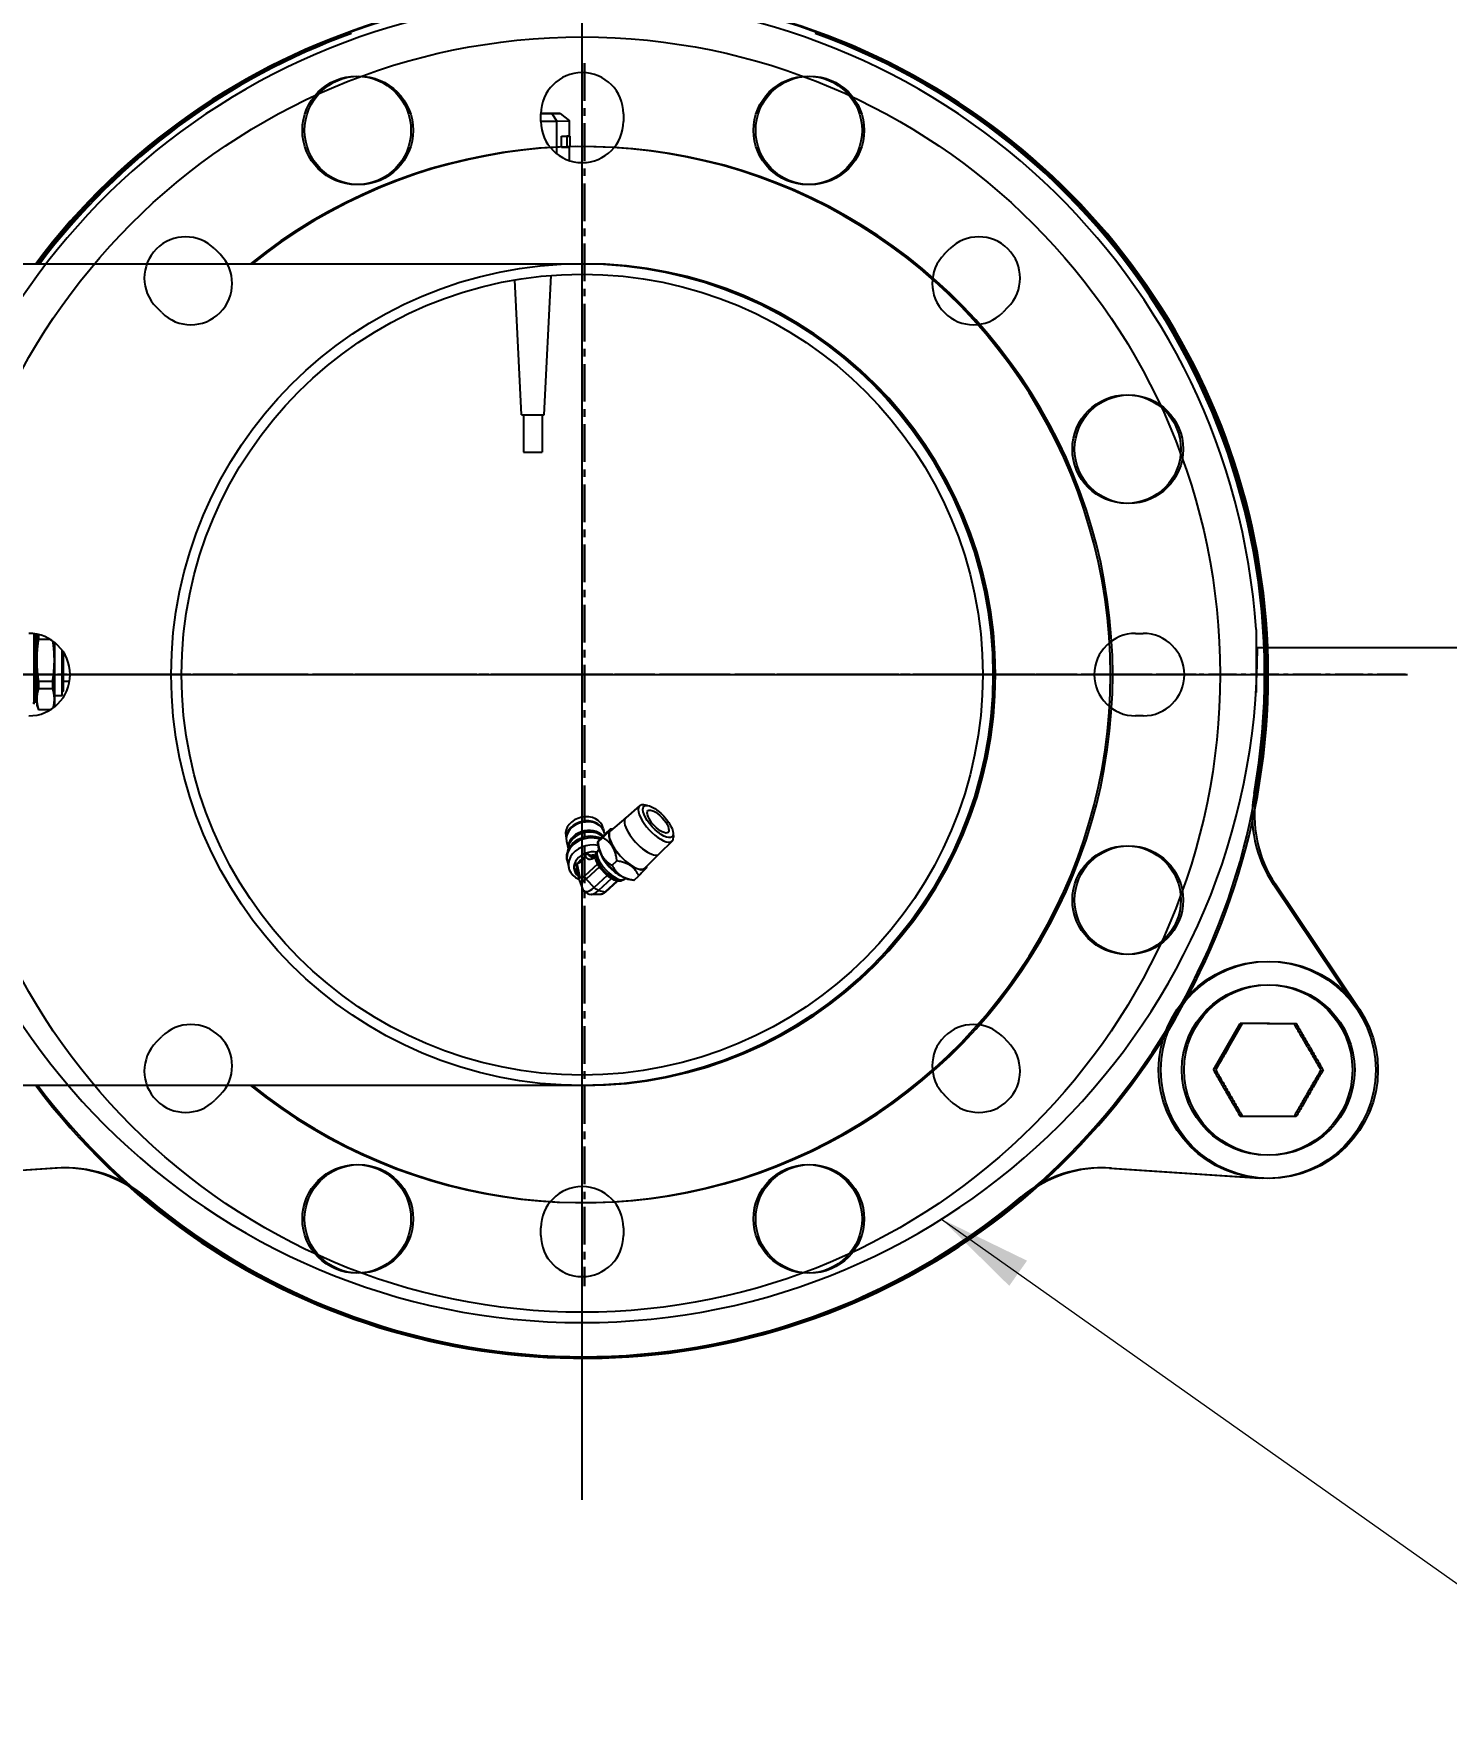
# Model space of a CAD drawing. Extents: x -76427 to 292734, y -42117 to 131250.
# Drawn here: x 12668.8 to 13045.4, y 5380.3 to 5826.3 of the extents above; entities that cross this region are included whole.
import ezdxf

# ---------------------------------------------------------------- set-up
doc = ezdxf.new("R2010")
doc.units = 0
doc.header["$LTSCALE"] = 10
for name, pattern in [('XFM7P10PV$0$CENTER', [2, 1.25, -0.25, 0.25, -0.25]), ('XFM7P10PV$0$CENTER2', [1.125, 0.75, -0.125, 0.125, -0.125]), ('XFM7P10PV-200K$0$CENTER', [2, 1.25, -0.25, 0.25, -0.25])]:
    doc.linetypes.add(name, pattern=pattern)
for name, color, linetype in [('XFM7P10PV$0$U-PV-PIPE-CENTER', 252, 'XFM7P10PV$0$CENTER2'), ('XFM7P10PV$0$U-PV-PIPE-SUS', 252, 'Continuous'), ('XFM7P10PV-200K$0$U-PV-PIPE-SUS', 200, 'Continuous'), ('XFM7Q10PV-200K$0$PV-EQ(200K)', 22, 'Continuous')]:
    doc.layers.add(name, color=color, linetype=linetype)
doc.styles.add('XFM7P10PV$0$STANDARD', font='SIMPLEX', dxfattribs={"bigfont": 'BIGFONT'})
doc.styles.add('XFM7P10PV-200K$0$STANDARD', font='SIMPLEX', dxfattribs={"bigfont": 'BIGFONT'})
doc.styles.add('XFM7Q10PV-200K$0$Atlas Copco 3.5mm', font='arial.ttf')
doc.dimstyles.new('XFM7Q10PV-200K$0$Atlas Copco$7', dxfattribs={"dimscale": 10, "dimtxt": 3.5, "dimasz": 2.5, "dimexe": 2, "dimexo": 1, "dimgap": 0.762, "dimtad": 1, "dimdec": 1, "dimrnd": 1e-08, "dimtxsty": 'XFM7Q10PV-200K$0$Atlas Copco 3.5mm', "dimcen": 0.09, "dimdle": 10, "dimclrd": 7, "dimclre": 256, "dimclrt": 7, "dimadec": 1, "dimazin": 2, "dimtfac": 1, "dimtdec": 4, "dimtmove": 0, "dimatfit": 3, "dimfxl": 1, "dimtolj": 1, "dimlwd": 9, "dimlwe": 9, "dimarcsym": 0})

# ---------------------------------------------------------------- blocks, each defined once
blk = doc.blocks.new('XFM7P10PV-200K$0$A$C62BD0E7C')
at = {"color": 1, "linetype": 'XFM7P10PV-200K$0$CENTER'}
for p, q in [((0, 203.2), (0, -203.2)), ((203.2, 0), (-254, 0))]:
    blk.add_line(p, q, dxfattribs=at)
at = {"color": 0}
blk.add_lwpolyline([(0, -136.53), (-254, -136.53), (-254, 136.52), (0, 136.52)], dxfattribs=at)
blk.add_arc((0, 0), 136.53, 270, 90, dxfattribs=at)
at = {"color": 8, "style": 'XFM7P10PV-200K$0$STANDARD'}
blk.add_text('SR', height=30, dxfattribs=at).set_placement((-240.49, 5.2))
blk = doc.blocks.new('XFM7P10PV-200K')
at = {"layer": 'XFM7P10PV-200K$0$U-PV-PIPE-SUS'}
for p, q in [((12755.49, 5814.96), (12755.49, 5814.96)), ((12755.49, 5814.96), (12755.49, 5814.96)), ((12875.71, 5814.96), (12875.71, 5814.96)), ((12875.71, 5814.96), (12875.71, 5814.96)), ((12755.49, 5786.03), (12755.49, 5786.03)), ((12755.49, 5786.03), (12755.49, 5786.03)), ((12875.71, 5786.03), (12875.71, 5786.03)), ((12875.71, 5786.03), (12875.71, 5786.03)), ((11063.5, 5764.94), (12815.6, 5764.94, 0)), ((12960.71, 5729.96), (12960.71, 5729.96)), ((12960.71, 5729.96), (12960.71, 5729.96)), ((12960.71, 5701.03), (12960.71, 5701.03)), ((12960.71, 5701.03), (12960.71, 5701.03)), ((12994.68, 5623.68), (12994.68, 5623.68)), ((12994.68, 5623.68), (12994.68, 5623.68)), ((12960.71, 5609.75), (12960.71, 5609.75)), ((12960.71, 5609.75), (12960.71, 5609.75)), ((12999.78, 5599.49), (12999.78, 5599.49)), ((13022.18, 5566.11), (12999.78, 5599.49)), ((12999.78, 5599.49), (12999.78, 5599.49)), ((12960.71, 5580.81), (12960.71, 5580.81)), ((12960.71, 5580.81), (12960.71, 5580.81)), ((12998.16, 5578.92), (12998.16, 5578.92)), ((12998.16, 5572.72), (12998.16, 5572.72)), ((13022.18, 5566.11), (13022.18, 5566.11)), ((13022.18, 5566.11), (13022.18, 5566.11)), ((12983.84, 5549.99), (12991, 5562.39)), ((12991, 5562.39), (12991, 5562.39)), ((12991, 5562.39), (12991, 5562.39)), ((13005.32, 5562.39), (13005.32, 5562.39)), ((13005.32, 5562.39), (13005.32, 5562.39)), ((12983.84, 5549.99), (12983.84, 5549.99)), ((12983.84, 5549.99), (12983.84, 5549.99)), ((13012.48, 5549.99), (13012.48, 5549.99)), ((13012.48, 5549.99), (13012.48, 5549.99)), ((12815.6, 5545.84, 0), (11063.5, 5545.84)), ((12991, 5537.59), (12991, 5537.59)), ((12991, 5537.59), (12991, 5537.59)), ((13005.32, 5537.59), (12991, 5537.59)), ((13005.32, 5537.59), (13005.32, 5537.59)), ((13005.32, 5537.59), (13005.32, 5537.59)), ((12998.16, 5527.25), (12998.16, 5527.25)), ((12675.09, 5523.83), (12634.99, 5521.12)), ((12675.09, 5523.83), (12675.09, 5523.83)), ((12675.09, 5523.83), (12675.09, 5523.83)), ((12677.32, 5523.9), (12677.32, 5523.9)), ((12677.32, 5523.9), (12677.32, 5523.9)), ((12755.49, 5524.74), (12755.49, 5524.74)), ((12755.49, 5524.74), (12755.49, 5524.74)), ((12875.71, 5524.74), (12875.71, 5524.74)), ((12875.71, 5524.74), (12875.71, 5524.74)), ((12953.87, 5523.9), (12953.87, 5523.9)), ((12953.87, 5523.9), (12953.87, 5523.9)), ((12956.1, 5523.83), (12996.21, 5521.12)), ((12956.1, 5523.83), (12956.1, 5523.83)), ((12956.1, 5523.83), (12956.1, 5523.83)), ((12996.21, 5521.12), (12996.21, 5521.12)), ((12996.21, 5521.12), (12996.21, 5521.12)), ((12998.16, 5521.05), (12998.16, 5521.05)), ((12998.16, 5521.05), (12998.16, 5521.05)), ((12998.16, 5521.05), (12998.16, 5521.05)), ((12698.6, 5516.15), (12698.6, 5516.15)), ((12698.6, 5516.15), (12698.6, 5516.15)), ((12932.6, 5516.15), (12932.6, 5516.15)), ((12932.6, 5516.15), (12932.6, 5516.15)), ((12755.49, 5495.81), (12755.49, 5495.81)), ((12755.49, 5495.81), (12755.49, 5495.81)), ((12875.71, 5495.81), (12875.71, 5495.81)), ((12875.71, 5495.81), (12875.71, 5495.81)), ((12815.6, 5473.52), (12815.6, 5473.52)), ((12815.6, 5473.52), (12815.6, 5473.52))]:
    blk.add_line(p, q, dxfattribs=at)
for centre, radius in [((12755.49, 5800.5), 14.47), ((12875.71, 5800.5), 14.47), ((12960.71, 5715.49), 14.47), ((12960.71, 5595.28), 14.47), ((12998.16, 5549.99), 28.93), ((12998.16, 5549.99), 22.73), ((12755.49, 5510.28), 14.47), ((12875.71, 5510.28), 14.47)]:
    blk.add_circle(centre, radius, dxfattribs=at)
for centre, radius, start, end in [((12815.6, 5655.39), 182.26, 0, 143.0533), ((12815.6, 5655.39), 181.87, 109.9589, 142.9607), ((12815.6, 5655.39), 181.87, 349.9589, 70.0411), ((12815.6, 5655.39), 140.79, 0, 128.9143), ((12815.6, 5655.39), 109.55, 0, 90), ((12815.6, 5655.39), 182.26, 216.9467, 0), ((12815.6, 5655.39), 140.79, 231.0857, 0), ((12815.6, 5655.39), 109.55, 270, 0), ((13027.24, 5617.91), 33.07, 169.9589, 213.8653), ((12677.32, 5490.84), 33.07, 49.9589, 93.8653), ((12953.87, 5490.84), 33.07, 86.1347, 130.0411), ((12815.6, 5655.39), 181.87, 229.9589, 310.0411)]:
    blk.add_arc(centre, radius, start, end, dxfattribs=at)
for points in [[(12998.16, 5562.39), (12996.94, 5562.39), (12994.53, 5562.39), (12992.17, 5562.39), (12991, 5562.39)], [(12998.16, 5562.39), (12999.39, 5562.39), (13001.81, 5562.39), (13004.16, 5562.39), (13005.32, 5562.39)], [(13008.9, 5556.19), (13008.29, 5557.24), (13007.08, 5559.33), (13005.9, 5561.37), (13005.32, 5562.39)], [(12987.42, 5556.19), (12986.81, 5555.13), (12985.6, 5553.04), (12984.42, 5551), (12983.84, 5549.99)], [(13008.9, 5556.19), (13009.51, 5555.12), (13010.72, 5553.02), (13011.9, 5550.99), (13012.48, 5549.99)], [(12983.84, 5549.99), (12984.4, 5549.02), (12985.55, 5547.02), (12986.78, 5544.89), (12987.42, 5543.79)], [(13012.48, 5549.99), (13011.92, 5549.02), (13010.76, 5547.02), (13009.53, 5544.89), (13008.9, 5543.79)], [(12987.42, 5543.79), (12988.03, 5542.72), (12989.25, 5540.62), (12990.42, 5538.59), (12991, 5537.59)], [(13008.9, 5543.79), (13008.28, 5542.72), (13007.07, 5540.62), (13005.89, 5538.59), (13005.32, 5537.59)]]:
    blk.add_open_spline(points, degree=3, dxfattribs=at)
at = {"layer": 'XFM7P10PV-200K$0$U-PV-PIPE-SUS', "xscale": 0.8024171335491515, "yscale": 0.8024171335491515, "zscale": 0.8024171335491515}
blk.add_blockref('XFM7P10PV-200K$0$A$C62BD0E7C', (12815.6, 5655.39), dxfattribs=at)
blk = doc.blocks.new('XFM7P10PV$0$A$C62BD0E7C')
at = {"color": 1, "linetype": 'XFM7P10PV$0$CENTER'}
for p, q in [((0, 203.2), (0, -203.2)), ((203.2, 0), (-254, 0))]:
    blk.add_line(p, q, dxfattribs=at)
at = {"color": 0}
blk.add_lwpolyline([(0, -136.53), (-254, -136.53), (-254, 136.52), (0, 136.52)], dxfattribs=at)
blk.add_arc((0, 0), 136.53, 270, 90, dxfattribs=at)
at = {"color": 8, "style": 'XFM7P10PV$0$STANDARD'}
blk.add_text('SR', height=30, dxfattribs=at).set_placement((-240.49, 5.2))
blk = doc.blocks.new('XFM7P10PV$0$A$C34b3aeec')
at = {"layer": 'XFM7P10PV$0$U-PV-PIPE-CENTER'}
blk.add_line((219.4, 0), (-2536.8, 0), dxfattribs=at)
at = {"layer": 'XFM7P10PV$0$U-PV-PIPE-SUS'}
for p, q in [((-60.11, 159.58), (-60.11, 159.58)), ((-60.11, 159.58), (-60.11, 159.58)), ((60.11, 159.58), (60.11, 159.58)), ((60.11, 159.58), (60.11, 159.58)), ((-60.11, 130.64), (-60.11, 130.64)), ((-60.11, 130.64), (-60.11, 130.64)), ((60.11, 130.64), (60.11, 130.64)), ((60.11, 130.64), (60.11, 130.64)), ((-2054.25, 109.55), (0, 109.55, 0)), ((145.11, 74.57), (145.11, 74.57)), ((145.11, 74.57), (145.11, 74.57)), ((145.11, 45.64), (145.11, 45.64)), ((145.11, 45.64), (145.11, 45.64)), ((179.08, -31.71), (179.08, -31.71)), ((179.08, -31.71), (179.08, -31.71)), ((145.11, -45.64), (145.11, -45.64)), ((145.11, -45.64), (145.11, -45.64)), ((184.18, -55.9), (184.18, -55.9)), ((206.58, -89.28), (184.19, -55.9)), ((184.19, -55.9), (184.19, -55.9)), ((145.11, -74.57), (145.11, -74.57)), ((145.11, -74.57), (145.11, -74.57)), ((182.56, -76.47), (182.56, -76.47)), ((182.56, -82.67), (182.56, -82.67)), ((168.24, -105.4), (175.4, -93)), ((175.4, -93), (175.4, -93)), ((175.4, -93), (175.4, -93)), ((189.72, -93), (189.72, -93)), ((189.72, -93), (189.72, -93)), ((206.58, -89.28), (206.58, -89.28)), ((206.58, -89.28), (206.58, -89.28)), ((168.24, -105.4), (168.24, -105.4)), ((168.24, -105.4), (168.24, -105.4)), ((196.88, -105.4), (196.88, -105.4)), ((196.88, -105.4), (196.88, -105.4)), ((0, -109.55, 0), (-2054.25, -109.55)), ((175.4, -117.8), (175.4, -117.8)), ((175.4, -117.8), (175.4, -117.8)), ((189.72, -117.8), (175.4, -117.8)), ((189.72, -117.8), (189.72, -117.8)), ((189.72, -117.8), (189.72, -117.8)), ((182.56, -128.13), (182.56, -128.13)), ((-140.5, -131.56), (-180.61, -134.27)), ((-140.5, -131.56), (-140.5, -131.56)), ((-140.5, -131.56), (-140.5, -131.56)), ((-138.28, -131.48), (-138.28, -131.48)), ((-138.27, -131.48), (-138.27, -131.48)), ((-60.11, -130.64), (-60.11, -130.64)), ((-60.11, -130.64), (-60.11, -130.64)), ((60.11, -130.64), (60.11, -130.64)), ((60.11, -130.64), (60.11, -130.64)), ((138.28, -131.48), (138.28, -131.48)), ((138.28, -131.48), (138.28, -131.48)), ((140.5, -131.56), (180.61, -134.27)), ((140.5, -131.56), (140.5, -131.56)), ((140.5, -131.56), (140.5, -131.56)), ((180.61, -134.27), (180.61, -134.27)), ((180.61, -134.27), (180.61, -134.27)), ((182.56, -134.33), (182.56, -134.33)), ((182.56, -134.33), (182.56, -134.33)), ((182.56, -134.33), (182.56, -134.33)), ((-117, -139.23), (-117, -139.23)), ((-117, -139.23), (-117, -139.23)), ((117, -139.23), (117, -139.23)), ((117, -139.23), (117, -139.23)), ((-60.11, -159.58), (-60.11, -159.58)), ((-60.11, -159.58), (-60.11, -159.58)), ((60.11, -159.58), (60.11, -159.58)), ((60.11, -159.58), (60.11, -159.58)), ((0, -181.87), (0, -181.87)), ((0, -181.87), (0, -181.87))]:
    blk.add_line(p, q, dxfattribs=at)
for centre, radius in [((-60.11, 145.11), 14.47), ((60.11, 145.11), 14.47), ((145.11, 60.11), 14.47), ((145.11, -60.11), 14.47), ((182.56, -105.4), 28.93), ((182.56, -105.4), 22.73), ((-60.11, -145.11), 14.47), ((60.11, -145.11), 14.47)]:
    blk.add_circle(centre, radius, dxfattribs=at)
for centre, radius, start, end in [((0, 0), 182.26, 0, 143.0533), ((0, 0), 181.87, 109.9589, 142.9607), ((0, 0), 181.87, 349.9589, 70.0411), ((0, 0), 140.79, 0, 128.9143), ((0, 0), 109.55, 0, 90), ((0, 0), 182.26, 216.9467, 0), ((0, 0), 140.79, 231.0857, 0), ((0, 0), 109.55, 270, 0), ((211.64, -37.47), 33.07, 169.9589, 213.8653), ((-138.28, -164.55), 33.07, 49.9589, 93.8653), ((138.28, -164.55), 33.07, 86.1347, 130.0411), ((0, 0), 181.87, 229.9589, 310.0411)]:
    blk.add_arc(centre, radius, start, end, dxfattribs=at)
for points in [[(182.56, -93), (181.34, -93), (178.93, -93), (176.57, -93), (175.4, -93)], [(182.56, -93), (183.79, -93), (186.22, -93), (188.56, -93), (189.72, -93)], [(193.3, -99.2), (192.69, -98.15), (191.48, -96.06), (190.3, -94.01), (189.72, -93)], [(171.82, -99.2), (171.21, -100.26), (170.01, -102.34), (168.82, -104.39), (168.24, -105.4)], [(193.3, -99.2), (193.91, -100.27), (195.13, -102.37), (196.3, -104.4), (196.88, -105.4)], [(168.24, -105.4), (168.8, -106.37), (169.95, -108.37), (171.18, -110.5), (171.82, -111.6)], [(196.88, -105.4), (196.32, -106.37), (195.16, -108.37), (193.93, -110.5), (193.3, -111.6)], [(171.82, -111.6), (172.44, -112.67), (173.65, -114.77), (174.82, -116.8), (175.4, -117.8)], [(193.3, -111.6), (192.68, -112.67), (191.47, -114.77), (190.3, -116.8), (189.72, -117.8)]]:
    blk.add_open_spline(points, degree=3, dxfattribs=at)
at = {"layer": 'XFM7P10PV$0$U-PV-PIPE-SUS', "xscale": 0.8024171335491515, "yscale": 0.8024171335491515, "zscale": 0.8024171335491515}
blk.add_blockref('XFM7P10PV$0$A$C62BD0E7C', (0, 0), dxfattribs=at)
blk = doc.blocks.new('XFM7P10PV')
blk.add_blockref('XFM7P10PV$0$A$C34b3aeec', (12815, 5655.39))
blk = doc.blocks.new('XFM7Q10PV-200K$0$PV-主機 - Mega-V57-CUB_L40')
for p, q in [((447.98, 545), (447.98, 105)), ((439.84, 470.35), (438.59, 469.89)), ((438.6, 466.75), (438.59, 469.89)), ((438.64, 469.9), (438.64, 466.68)), ((440.24, 471.15), (440.14, 471.25)), ((440.74, 470.95), (440.74, 470.55)), ((444.26, 469.92), (444.26, 466.13)), ((446.23, 469.93), (446.23, 466.14)), ((457.46, 469.93), (457.46, 466.93)), ((439.85, 465.65), (439.18, 465.89)), ((442.4, 465.65), (442.4, 463.65)), ((443.6, 463.65), (443.6, 463.35)), ((446.25, 463.36), (446.25, 461.64)), ((350.04, 438.49), (351.46, 437.08)), ((544.5, 437.08), (545.91, 438.49)), ((335.9, 421.52), (334.48, 422.93)), ((561.47, 422.93), (560.05, 421.52)), ((517.28, 340.63), (507.28, 340.63)), ((517.28, 341.15), (553.23, 342.92)), ((298.48, 336), (300.48, 336)), ((517.28, 335.63), (507.28, 335.63)), ((517.28, 335.11), (554.42, 333.31)), ((595.48, 336), (597.48, 336)), ((595.57, 336), (595.57, 331.78)), ((597.58, 333.13), (597.58, 336)), ((597.58, 333.46), (597.58, 336)), ((597.59, 336), (597.59, 330.83)), ((597.59, 336), (597.59, 331.46)), ((586.81, 331.78), (595.57, 331.78)), ((588.58, 330.49), (591.58, 330.49)), ((588.58, 330.49), (588.58, 329.05)), ((591.58, 330.49), (591.58, 329.06)), ((591.58, 330.49), (591.58, 329.63)), ((597.58, 333.13), (595.57, 331.78)), ((595.57, 331.78), (595.59, 328.34)), ((597.59, 330.83), (595.59, 328.34)), ((597.59, 331.46), (597.58, 333.46)), ((597.59, 330.83), (597.58, 333.13)), ((393.24, 325.81), (390.88, 324.91)), ((396.9, 326.6), (393.49, 325.89)), ((394.18, 325.63), (397.58, 326.34)), ((398.39, 328.99), (396.52, 328.6)), ((402.05, 328.69), (400.41, 329)), ((403.57, 329.17), (401.63, 328.77)), ((404.98, 329.38), (404.28, 329.24)), ((584.99, 328.34), (588.58, 328.34)), ((591.58, 329.06), (588.58, 329.05)), ((588.58, 329.05), (588.58, 328.19)), ((588.58, 328.19), (591.58, 328.2)), ((591.58, 329.63), (591.58, 328.2)), ((591.58, 328.2), (591.58, 329.06)), ((591.58, 328.34), (595.59, 328.34)), ((227.98, 325), (667.98, 325)), ((389.4, 320.14), (389.36, 322.67)), ((393.45, 323.94), (391.22, 321.82)), ((394.43, 318.34), (391.22, 321.82)), ((396.72, 320.4), (393.45, 323.94)), ((397.49, 320.87), (394.22, 324.41)), ((390.41, 320.62), (390.04, 318.89)), ((392.94, 315.75), (390.04, 318.89)), ((390.07, 318.69), (392.91, 315.61)), ((393.58, 317.19), (390.41, 320.62)), ((397.14, 317), (398.3, 315.74)), ((400.55, 321.11), (400.58, 321.08)), ((401.09, 320.82), (401.33, 320.56)), ((402.57, 320.83), (403.36, 320.86)), ((403.35, 320.8), (404.51, 319.54)), ((405.68, 319.05), (405.4, 318.99)), ((405.62, 318.77), (406.78, 317.51)), ((409.83, 313.38), (406.31, 317.46)), ((407.06, 319.42), (406.36, 319.27)), ((406.73, 316.98), (406.79, 317.47)), ((300.48, 314), (298.48, 314)), ((393.32, 312.29), (393.19, 311.22)), ((393.2, 314.33), (393.23, 314.29)), ((393.45, 313.76), (393.68, 313.51)), ((413, 309.7), (409.83, 313.38)), ((597.48, 314), (595.48, 314)), ((393.2, 311.17), (394.36, 309.91)), ((400.16, 304.46), (396.38, 308.29)), ((396.83, 307.84), (396.62, 307.83)), ((413.09, 307.57), (413.23, 308.59)), ((403.58, 301), (400.16, 304.46)), ((405.7, 300.74), (404.66, 300.68)), ((334.48, 227.07), (335.9, 228.48)), ((560.05, 228.48), (561.47, 227.07)), ((351.46, 212.92), (350.04, 211.51)), ((545.91, 211.51), (544.5, 212.92)), ((436.98, 175.5), (436.98, 177.5)), ((458.98, 177.5), (458.98, 175.5)), ((459.98, 145.4), (443.21, 145.4)), ((455.21, 145), (455.21, -472.25))]:
    blk.add_line(p, q)
for radius in [170, 109.54, 109.54, 106.77]:
    blk.add_circle((447.98, 325), radius)
for centre, radius, start, end in [((455.21, 325), 180, 90, 270), ((447.98, 325), 180, 273.8226, 86.1774), ((447.98, 472.5), 11, 180, 0), ((342.26, 430.71), 11, 45, 225), ((553.69, 430.71), 11, 315, 135), ((343.68, 429.3), 11, 225, 45), ((552.27, 429.3), 11, 135, 315), ((298.48, 325), 11, 90, 270), ((300.48, 325), 11, 270, 90), ((595.48, 325), 11, 90, 270), ((597.48, 325), 11, 270, 90), ((393.18, 321.72), 4, 132.1053, 159.7401), ((343.68, 220.7), 11, 315, 135), ((552.27, 220.7), 11, 45, 225), ((342.26, 219.29), 11, 135, 315), ((553.69, 219.29), 11, 225, 45), ((447.98, 177.5), 11, 0, 180), ((447.98, 175.5), 11, 180, 0)]:
    blk.add_arc(centre, radius, start, end)
for centre, major_axis, ratio, start_param, end_param in [((451.84, 469.9), (-13.25, 0), 0.002555, 6.19745, 6.283185), ((451.84, 471.15), (-11.6, 0), 0.002555, 4.058959, 6.530478), ((451.84, 470.35), (-12, 0), 0.002555, 5.759587, 6.276166), ((451.84, 471.15), (-11.3, 0), 0.002555, 4.038483, 6.350448), ((451.84, 470.95), (-11.1, 0), 0.002555, 4.027066, 6.283185), ((451.84, 470.55), (-11.1, 0), 0.002555, 4.03444, 6.283185), ((451.84, 470.35), (-12, 0), 0.002555, 4.712389, 5.759587), ((451.84, 469.9), (-13.25, 0), 0.002555, 5.150251, 5.321725), ((451.84, 470.35), (-12, 0), 0.002555, 4.097238, 4.712389), ((451.84, 469.9), (-13.25, 0), 0.002555, 4.17115, 4.274528), ((451.85, 465.65), (-12, 0), 0.002555, 5.759587, 6.806785), ((451.85, 465.65), (-12, 0), 0.002555, 4.712389, 5.759587), ((451.85, 465.65), (12, 0), 0.002555, 3.665192, 3.805647), ((451.85, 465.65), (-9.45, 0), 0.002555, 4.184941, 6.283185), ((451.85, 466.11), (13.25, 0), 0.002555, 2.008658, 2.180133), ((451.85, 465.65), (-12, 0), 0.002555, 4.304305, 4.712389), ((451.85, 463.65), (-9.45, 0), 0.002555, 4.422865, 6.792629), ((451.85, 463.35), (-8.25, 0), 0.002555, 4.433653, 7.107871), ((451.85, 463.65), (-8.3, 0), 0.002555, 4.381849, 6.393005), ((451.85, 463.35), (-7.19, 0), 0.002555, 4.391608, 6.960383), ((507.28, 338.13), (0, 2.5), 0.001283, 6.283185, 9.424778), ((517.28, 338.13), (0, 3.02), 0.001283, 0.000063, 3.14153), ((394.89, 324.24), (-1.96, 1.33), 0.492078, 5.950749, 7.408794), ((397.76, 322.68), (-1.24, 5.92), 0.785698, 4.235623, 7.128183), ((393.7, 324.91), (-0.205, 0.979), 0.785698, 5.363423, 6.283185), ((395.13, 324.6), (-1.25, 0.84), 0.492078, 5.837997, 7.408794), ((396.96, 322.51), (-0.97, 4.63), 0.785698, 4.236647, 6.840566), ((396.47, 322.41), (-0.86, 4.1), 0.785698, 5.993727, 6.572644), ((396.47, 322.41), (0.86, -4.1), 0.785698, 1.919298, 2.524361), ((399.63, 323.07), (-1.24, 5.92), 0.785698, 4.064013, 6.283185), ((400.14, 323.17), (-1.22, 5.82), 0.785698, 3.9829, 5.965367), ((402.31, 323.63), (-1.06, 5.06), 0.785698, 3.584582, 6.167229), ((401.8, 323.52), (-1.08, 5.16), 0.785698, 3.687547, 5.965367), ((404.63, 324.11), (-1.06, 5.06), 0.785698, 3.141593, 6.283185), ((404.93, 324.17), (-1.04, 4.98), 0.785698, 3.308509, 6.116269), ((406.02, 324.4), (-1.04, 4.98), 0.785698, 3.141593, 6.283185), ((404.87, 324.16), (1.02, -4.88), 0.785698, 0.582721, 2.558872), ((392.78, 321.12), (-3.24, 2.19), 0.492078, 0.120438, 1.125608), ((393.59, 322.32), (-3.24, 2.19), 0.492078, 5.950749, 7.408794), ((393.18, 321.72), (-2.94, -2.71), 0.374883, 5.062479, 5.481358), ((396.87, 317.72), (-3.67, -3.39), 0.374883, 3.141593, 6.283185), ((397.27, 317.29), (-3.82, -3.53), 0.374883, 3.141593, 6.283185), ((393.73, 323.69), (-0.735, -0.678), 0.374883, 3.701122, 4.74832), ((402.54, 321.27), (-3.58, 2.42), 0.492078, 5.899688, 7.148069), ((402.29, 320.91), (-2.86, 1.94), 0.492078, 5.919029, 6.615621), ((401.93, 320.37), (-2.51, 1.69), 0.492078, 6.085177, 6.387225), ((401.74, 320.1), (-2.18, 1.47), 0.492078, 6.068562, 6.322798), ((396.47, 322.41), (0.86, -4.1), 0.785698, 1.245849, 1.480894), ((401.65, 319.97), (-1.9, 1.28), 0.492078, 5.967335, 6.019811), ((391.47, 319.19), (-1.96, 1.33), 0.492078, 0.332436, 1.125608), ((390.81, 319.36), (-0.735, -0.678), 0.374883, 5.795517, 6.283185), ((398.65, 315.79), (5.06, 4.67), 0.374883, 0.416294, 2.725299), ((398.09, 316.4), (3.82, 3.53), 0.374883, 0.726804, 2.414789), ((401.32, 312.9), (5.06, 4.67), 0.374883, 6.081095, 9.626868), ((401.32, 312.9), (-4.97, -4.59), 0.374883, 3.128956, 6.295822), ((404.97, 308.95), (-4.83, -4.46), 0.374883, 3.128016, 6.296762), ((404.97, 308.94), (4.83, 4.46), 0.374883, 6.270548, 9.437415), ((404.97, 308.95), (4.83, 4.46), 0.374883, 6.274987, 6.282246), ((408.27, 305.37), (-4.71, -4.35), 0.374883, 2.71144, 6.713338), ((404.97, 308.95), (-4.83, -4.46), 0.374883, 0.00094, 0.008198)]:
    blk.add_ellipse(centre, major_axis=major_axis, ratio=ratio, start_param=start_param, end_param=end_param)
for major_axis in [(4.06, 3.75), (2.9, 2.68)]:
    blk.add_ellipse((408.81, 304.79), major_axis=major_axis, ratio=0.374883)
for points, degree, knots in [([(441.45, 470.36), (441.18, 470.36), (440.9, 470.35), (440.62, 470.33), (440.08, 470.26), (439.52, 470.14), (439.24, 470.07), (438.95, 469.99), (438.64, 469.9)], 5, [52.895846, 52.895846, 52.895846, 52.895846, 52.895846, 52.895846, 76.019886, 76.019886, 76.019886, 97.090678, 97.090678, 97.090678, 97.090678, 97.090678, 97.090678]), ([(440.74, 470.95), (440.74, 470.97), (440.74, 470.99), (440.73, 471.03), (440.72, 471.05), (440.69, 471.09), (440.68, 471.1), (440.65, 471.12), (440.64, 471.12), (440.63, 471.13), (440.62, 471.14), (440.6, 471.14), (440.6, 471.14), (440.59, 471.14), (440.58, 471.14), (440.57, 471.15), (440.57, 471.15), (440.57, 471.15), (440.57, 471.15), (440.57, 471.15)], 3, [0, 0, 0, 0, 0.00662125, 0.00662125, 0.01310691, 0.01310691, 0.01953058, 0.01953058, 0.02232801, 0.02232801, 0.02680035, 0.02680035, 0.03035556, 0.03035556, 0.03493501, 0.03493501, 0.04338425, 0.04338425, 0.05909467, 0.05909467, 0.05909467, 0.05909467]), ([(440.61, 470.36), (440.61, 470.36), (440.62, 470.36), (440.63, 470.37), (440.64, 470.37), (440.66, 470.38), (440.67, 470.39), (440.69, 470.41), (440.7, 470.42), (440.72, 470.45), (440.73, 470.47), (440.74, 470.51), (440.74, 470.53), (440.74, 470.55)], 3, [3.54786823, 3.54786823, 3.54786823, 3.54786823, 3.55009707, 3.55009707, 3.55371993, 3.55371993, 3.55751307, 3.55751307, 3.56254892, 3.56254892, 3.56865193, 3.56865193, 3.57473054, 3.57473054, 3.57473054, 3.57473054]), ([(444.26, 469.92), (443.96, 470.02), (443.67, 470.09), (443.39, 470.16), (442.82, 470.27), (442.28, 470.33), (442, 470.36), (441.73, 470.37), (441.45, 470.36)], 5, [8.701021, 8.701021, 8.701021, 8.701021, 8.701021, 8.701021, 29.771808, 29.771808, 29.771808, 52.895846, 52.895846, 52.895846, 52.895846, 52.895846, 52.895846]), ([(451.84, 470.38), (451.29, 470.38), (450.74, 470.37), (450.19, 470.35), (449.11, 470.28), (447.97, 470.17), (447.41, 470.1), (446.83, 470.02), (446.23, 469.93)], 5, [52.895846, 52.895846, 52.895846, 52.895846, 52.895846, 52.895846, 76.019886, 76.019886, 76.019886, 97.089321, 97.089321, 97.089321, 97.089321, 97.089321, 97.089321]), ([(457.46, 469.93), (456.85, 470.02), (456.27, 470.1), (455.72, 470.17), (454.58, 470.28), (453.5, 470.35), (452.95, 470.37), (452.39, 470.38), (451.84, 470.38)], 5, [8.70102, 8.70102, 8.70102, 8.70102, 8.70102, 8.70102, 29.771808, 29.771808, 29.771808, 52.895846, 52.895846, 52.895846, 52.895846, 52.895846, 52.895846]), ([(439.12, 465.97), (439.32, 465.92), (439.51, 465.88), (439.69, 465.84), (440.17, 465.75), (440.63, 465.7), (440.9, 465.67), (441.18, 465.66), (441.45, 465.66)], 5, [15.510748, 15.510748, 15.510748, 15.510748, 15.510748, 15.510748, 29.771808, 29.771808, 29.771808, 52.895846, 52.895846, 52.895846, 52.895846, 52.895846, 52.895846]), ([(441.45, 465.66), (441.73, 465.67), (442, 465.68), (442.28, 465.7), (442.82, 465.77), (443.39, 465.89), (443.67, 465.96), (443.96, 466.04), (444.26, 466.13)], 5, [52.895846, 52.895846, 52.895846, 52.895846, 52.895846, 52.895846, 76.019886, 76.019886, 76.019886, 97.090677, 97.090677, 97.090677, 97.090677, 97.090677, 97.090677]), ([(446.23, 466.14), (446.84, 466.04), (447.42, 465.96), (447.97, 465.9), (449.11, 465.78), (450.19, 465.72), (450.74, 465.69), (451.3, 465.68), (451.85, 465.68)], 5, [6.302585, 6.302585, 6.302585, 6.302585, 6.302585, 6.302585, 27.372017, 27.372017, 27.372017, 50.496054, 50.496054, 50.496054, 50.496054, 50.496054, 50.496054]), ([(451.85, 465.68), (452.4, 465.68), (452.95, 465.7), (453.5, 465.72), (454.48, 465.78), (455.51, 465.88), (455.96, 465.93), (456.41, 465.99), (456.89, 466.06)], 5, [50.496054, 50.496054, 50.496054, 50.496054, 50.496054, 50.496054, 73.620095, 73.620095, 73.620095, 90.645869, 90.645869, 90.645869, 90.645869, 90.645869, 90.645869]), ([(393.24, 325.81), (393.26, 325.82), (393.28, 325.83), (393.31, 325.84), (393.33, 325.84), (393.36, 325.85), (393.38, 325.86), (393.41, 325.87), (393.43, 325.87), (393.46, 325.88), (393.48, 325.88), (393.49, 325.89)], 3, [4.5996372, 4.5996372, 4.5996372, 4.5996372, 4.6221875, 4.6221875, 4.6447379, 4.6447379, 4.6672883, 4.6672883, 4.6898386, 4.6898386, 4.712389, 4.712389, 4.712389, 4.712389]), ([(397.58, 326.34), (397.58, 326.36), (397.57, 326.39), (397.53, 326.46), (397.5, 326.5), (397.42, 326.55), (397.38, 326.57), (397.34, 326.59), (397.33, 326.59), (397.33, 326.59), (397.28, 326.61), (397.23, 326.62), (397.12, 326.63), (397.04, 326.62), (396.95, 326.61), (396.92, 326.6), (396.9, 326.6)], 3, [-0.04929775, -0.04929775, -0.04929775, -0.04929775, -0.03751723, -0.03751723, -0.01607629, -0.01607629, 0, 0, 0, 0.00198015, 0.00198015, 0.01844437, 0.01844437, 0.04061799, 0.04061799, 0.04852343, 0.04852343, 0.04852343, 0.04852343]), ([(397.64, 326.14), (397.62, 326.19), (397.61, 326.24), (397.59, 326.3), (397.59, 326.32), (397.58, 326.34)], 3, [0.1483126, 0.1483126, 0.1483126, 0.1483126, 0.16897165, 0.16897165, 0.17709535, 0.17709535, 0.17709535, 0.17709535]), ([(398.39, 328.99), (398.53, 329.02), (398.66, 329.04), (398.93, 329.07), (399.07, 329.08), (399.34, 329.1), (399.48, 329.1), (399.75, 329.09), (399.88, 329.08), (400.15, 329.05), (400.28, 329.03), (400.41, 329)], 3, [0.6510336, 0.6510336, 0.6510336, 0.6510336, 0.7145973, 0.7145973, 0.778161, 0.778161, 0.8417247, 0.8417247, 0.9052883, 0.9052883, 0.968852, 0.968852, 0.968852, 0.968852]), ([(393.2, 314.33), (393.06, 314.48), (392.96, 314.67), (392.86, 315.11), (392.86, 315.36), (392.97, 315.99), (393.12, 316.36), (393.53, 317.15), (393.8, 317.55), (394.42, 318.34), (394.77, 318.73), (395.51, 319.45), (395.91, 319.79), (396.71, 320.4), (397.13, 320.67), (397.94, 321.11), (398.33, 321.28), (399.1, 321.5), (399.47, 321.55), (400.09, 321.44), (400.35, 321.32), (400.55, 321.11)], 3, [2.130326, 2.130326, 2.130326, 2.130326, 2.334873, 2.334873, 2.591009, 2.591009, 2.94472, 2.94472, 3.292748, 3.292748, 3.628025, 3.628025, 3.959493, 3.959493, 4.292324, 4.292324, 4.632826, 4.632826, 4.990545, 4.990545, 5.271918, 5.271918, 5.271918, 5.271918]), ([(399.66, 324.18), (399.58, 324.23), (399.49, 324.28), (399.4, 324.33), (399.34, 324.37), (399.27, 324.4), (399.21, 324.44)], 3, [17.0858291, 17.0858291, 17.0858291, 17.0858291, 17.3620295, 17.3620295, 17.3620295, 17.570709, 17.570709, 17.570709, 17.570709]), ([(399.54, 321.51), (399.51, 321.57), (399.48, 321.63), (399.41, 321.78), (399.37, 321.86), (399.32, 322.01), (399.3, 322.08), (399.28, 322.2), (399.28, 322.25), (399.28, 322.29)], 3, [3.4805741, 3.4805741, 3.4805741, 3.4805741, 3.5601296, 3.5601296, 3.685008, 3.685008, 3.8098865, 3.8098865, 3.9347649, 3.9347649, 3.9347649, 3.9347649]), ([(399.77, 321.76), (399.75, 321.79), (399.73, 321.81), (399.71, 321.84), (399.69, 321.87), (399.67, 321.91), (399.65, 321.95), (399.63, 321.99), (399.62, 322.04), (399.62, 322.09), (399.62, 322.15), (399.62, 322.22), (399.64, 322.28)], 3, [-0.588872, -0.588872, -0.588872, -0.588872, -0.4804208, -0.4804208, -0.4804208, -0.3423549, -0.3423549, -0.3423549, -0.1883026, -0.1883026, -0.1883026, 0, 0, 0, 0]), ([(399.96, 323.23), (400, 323.33), (400.02, 323.43), (400.03, 323.59), (400.03, 323.65), (400, 323.77), (399.98, 323.83), (399.93, 323.93), (399.89, 323.99), (399.79, 324.09), (399.73, 324.14), (399.66, 324.18)], 3, [-0.9084013, -0.9084013, -0.9084013, -0.9084013, -0.845585, -0.845585, -0.8020069, -0.8020069, -0.7644689, -0.7644689, -0.7208718, -0.7208718, -0.6696414, -0.6696414, -0.6696414, -0.6696414]), ([(390.07, 318.69), (390, 318.76), (389.93, 318.84), (389.81, 319.01), (389.75, 319.09), (389.64, 319.27), (389.59, 319.37), (389.51, 319.56), (389.47, 319.67), (389.42, 319.89), (389.41, 320.01), (389.4, 320.14)], 3, [3.1415927, 3.1415927, 3.1415927, 3.1415927, 3.3002271, 3.3002271, 3.4588616, 3.4588616, 3.617496, 3.617496, 3.7761305, 3.7761305, 3.9347649, 3.9347649, 3.9347649, 3.9347649])]:
    blk.add_open_spline(points, degree=degree, knots=knots)
for points, weights in [([(399.21, 324.44), (397.88, 325.18), (397.64, 326.14)], [1, 1.04757529218, 1]), ([(397.14, 317), (393.9, 315.47), (393.2, 311.17)], [1, 1.15470053838, 1]), ([(403.35, 320.8), (398.97, 320.28), (397.14, 317)], [1, 1.15470053838, 1]), ([(398.3, 315.74), (402.68, 316.27), (404.51, 319.54)], [1, 1.15470053838, 1]), ([(405.62, 318.77), (403.21, 321.17), (403.35, 320.8)], [1, 1.15470053838, 1]), ([(404.51, 319.54), (406.92, 317.15), (406.78, 317.51)], [1, 1.15470053838, 1]), ([(394.36, 309.91), (397.6, 311.45), (398.3, 315.74)], [1, 1.15470053838, 1]), ([(393.2, 311.17), (393.18, 311.2), (393.19, 311.22)], [1, 1.01094170741, 1.02033563791]), ([(396.62, 307.83), (396.46, 307.82), (394.36, 309.91)], [1.03742438936, 1.13292254243, 1])]:
    blk.add_rational_spline(points, weights, degree=2)
for points in [[(399.64, 322.28), (399.67, 322.43), (399.71, 322.57), (399.76, 322.71)], [(399.76, 322.71), (399.81, 322.88), (399.88, 323.05), (399.96, 323.23)], [(399.8, 321.73), (399.79, 321.74), (399.78, 321.75), (399.77, 321.76)], [(400.05, 321.48), (399.96, 321.57), (399.88, 321.65), (399.8, 321.73)], [(400.11, 321.41), (400.09, 321.43), (400.07, 321.46), (400.05, 321.48)]]:
    blk.add_open_spline(points, degree=3)
at = {"annotation_type": 0, "has_hookline": 1, "hookline_direction": 1, "text_width": 65.37, "horizontal_direction": (0, 1, 0)}
blk.add_leader([(302.81, 229.21), (172.85, 45.54), (172.85, 20.54)], dimstyle='XFM7Q10PV-200K$0$Atlas Copco$7', override={"dimtad": 0}, dxfattribs=at)
blk = doc.blocks.new('XFM7Q10PV-200K')
at = {"layer": 'XFM7Q10PV-200K$0$PV-EQ(200K)', "rotation": 90}
blk.add_blockref('XFM7Q10PV-200K$0$PV-主機 - Mega-V57-CUB_L40', (13140, 5207.41), dxfattribs=at)

msp = doc.modelspace()

# ---------------------------------------------------------------- block references
for name in ['XFM7Q10PV-200K', 'XFM7P10PV', 'XFM7P10PV-200K']:
    msp.add_blockref(name, (0, 0))

doc.saveas('drawing.dxf')
